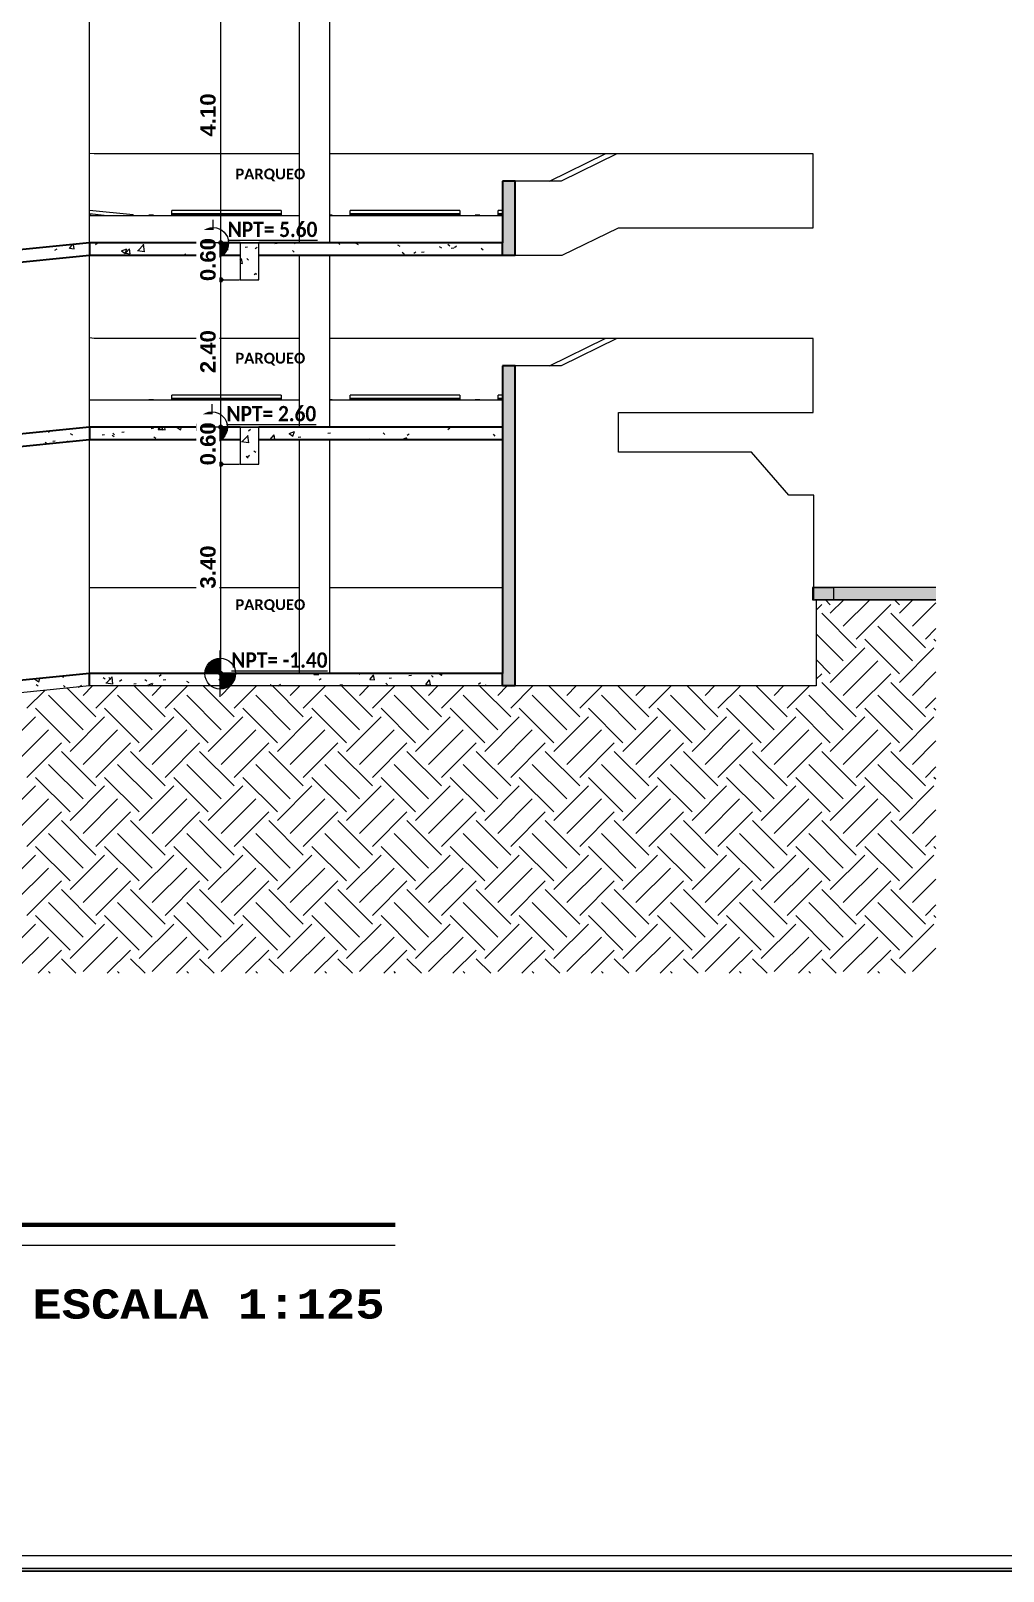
# Model space of a CAD drawing. Header units: metres. Extents: x -144 to 1000, y -717 to 29.
# Drawn here: x 289.93 to 305.72, y -672.35 to -647.32 of the extents above; entities that cross this region are included whole.
import ezdxf

# ---------------------------------------------------------------- set-up
doc = ezdxf.new("R2010")
doc.units = ezdxf.units.M
doc.layers.get('0').update_dxf_attribs({"color": 1})
for name, color, linetype, lineweight in [('A-ANNO-DIMS', 1, 'Continuous', 9), ('A-DETL', 1, 'Continuous', 9), ('A-DETL-GENF', 1, 'Continuous', 9), ('A-DETL-THIN', 1, 'Continuous', 9), ('A-FLOR', 2, 'Continuous', 9), ('A-FLOR-PATT', 8, 'Continuous', 50), ('A-WALL', 4, 'Continuous', 9), ('C-PRKG', 2, 'Continuous', 9), ('G-ANNO-DIMS', 1, 'Continuous', 9), ('G-ANNO-TEXT', 2, 'Continuous', 9), ('G-ANNO-TTLB', 3, 'Continuous', 18), ('G-IMPT', 1, 'Continuous', 9), ('S-COLS', 7, 'Continuous', 9)]:
    doc.layers.add(name, color=color, linetype=linetype, lineweight=lineweight)
doc.layers.add('A-WALL-PATT', color=7, linetype='Continuous', lineweight=35, true_color=0x9c9c9c)
doc.styles.add('Arial Black_B', font='ariblk.ttf', dxfattribs={"width": 0.9, "height": 0.1875})
doc.styles.add('Calibri_B', font='calibrib.ttf', dxfattribs={"height": 0.165})
doc.styles.add('Calibri_B_1', font='calibrib.ttf', dxfattribs={"height": 0.135})
doc.styles.add('Courier New_B_8', font='courbd.ttf', dxfattribs={"height": 0.0035})

# ---------------------------------------------------------------- blocks, each defined once
blk = doc.blocks.new('tarjeta de nathalie 00')
at = {"layer": 'G-IMPT', "lineweight": 9}
h = blk.add_hatch(color=3, dxfattribs=at)
h.paths.add_polyline_path([(-145.23888, -717.38489), (-145.21019, -717.38489), (-145.21019, -716.89355), (-145.21019, -716.79934), (-145.23888, -716.79934), (-145.23888, -716.89379)])
h.paths.add_polyline_path([(-145.20996, -716.7991), (-145.20996, -717.3851), (-145.2392, -717.3851), (-145.2392, -716.7991)])
h.paths.add_polyline_path([(-145.23902, -717.3868), (-145.20826, -717.3868), (-145.20826, -716.7974), (-145.2392, -716.7974), (-146.09866, -716.7974), (-146.09866, -717.3868)])
h.paths.add_polyline_path([(-145.20795, -716.79707), (-145.20795, -717.3871), (-146.09898, -717.3871), (-146.09898, -716.79707)])
at = {"layer": 'G-ANNO-TTLB', "color": 3}
for p, q in [((-145.20996, -717.3851), (-146.09696, -717.3851)), ((-146.09898, -717.3871), (-145.20795, -717.3871)), ((-146.09898, -717.38713), (-145.20795, -717.38713))]:
    blk.add_line(p, q, dxfattribs=at)
at = {"layer": 'G-ANNO-TTLB'}
blk.add_line((-145.23902, -717.3868), (-146.09866, -717.3868), dxfattribs=at)
blk = doc.blocks.new('ololo')
at = {"layer": 'A-ANNO-DIMS', "lineweight": 25, "true_color": 0x008000}
h = blk.add_hatch(color=96, dxfattribs=at)
edge = h.paths.add_edge_path()
edge.add_arc((293.016, -650.766), 0.0312, 0, 360)
h = blk.add_hatch(color=96, dxfattribs=at)
edge = h.paths.add_edge_path()
edge.add_arc((293.016, -651.366), 0.0312, 0, 360)
h = blk.add_hatch(color=96, dxfattribs=at)
edge = h.paths.add_edge_path()
edge.add_arc((293.016, -651.366), 0.0312, 0, 360)
h = blk.add_hatch(color=96, dxfattribs=at)
edge = h.paths.add_edge_path()
edge.add_arc((293.016, -653.761), 0.0312, 0, 360)
h = blk.add_hatch(color=96, dxfattribs=at)
edge = h.paths.add_edge_path()
edge.add_arc((293.016, -654.361), 0.0312, 0, 360)
h = blk.add_hatch(color=96, dxfattribs=at)
edge = h.paths.add_edge_path()
edge.add_arc((293.016, -654.361), 0.0312, 0, 360)
h = blk.add_hatch(color=96, dxfattribs=at)
edge = h.paths.add_edge_path()
edge.add_arc((293.016, -657.765), 0.0312, 0, 360)
at = {"layer": 'A-DETL-GENF'}
h = blk.add_hatch(color=256, dxfattribs=at)
h.paths.add_polyline_path([(302.964, -656.565), (304.628, -656.565), (304.628, -656.365), (302.626, -656.365), (302.626, -656.565), (302.683, -656.565)])
h.paths.add_polyline_path([(270.431, -656.565), (271.581, -656.565), (271.581, -656.365), (265.359, -656.365), (265.359, -656.565)])
at = {"layer": 'A-WALL-PATT', "lineweight": 5, "true_color": 0x747474}
h = blk.add_hatch(color=8, dxfattribs=at)
h.paths.add_polyline_path([(297.589, -657.96), (297.797, -657.96), (297.797, -652.761), (297.589, -652.761), (297.589, -657.765)])
h.paths.add_polyline_path([(297.797, -650.966), (297.797, -649.761), (297.589, -649.761), (297.589, -650.966)])
at = {"layer": 'G-ANNO-DIMS'}
h = blk.add_hatch(color=256, dxfattribs=at)
edge = h.paths.add_edge_path()
edge.add_line((292.891, -650.766), (292.641, -650.766))
edge.add_arc((292.891, -650.766), 0.25, 90, 180, ccw=False)
edge.add_line((292.891, -650.516), (292.891, -650.766))
h = blk.add_hatch(color=256, dxfattribs=at)
edge = h.paths.add_edge_path()
edge.add_line((292.891, -650.766), (293.141, -650.766))
edge.add_arc((292.891, -650.766), 0.25, 270, 360, ccw=False)
edge.add_line((292.891, -651.016), (292.891, -650.766))
h = blk.add_hatch(color=256, dxfattribs=at)
edge = h.paths.add_edge_path()
edge.add_line((292.872, -653.761), (292.622, -653.761))
edge.add_arc((292.872, -653.761), 0.25, 90, 180, ccw=False)
edge.add_line((292.872, -653.511), (292.872, -653.761))
h = blk.add_hatch(color=256, dxfattribs=at)
edge = h.paths.add_edge_path()
edge.add_line((292.872, -653.761), (293.122, -653.761))
edge.add_arc((292.872, -653.761), 0.25, 270, 360, ccw=False)
edge.add_line((292.872, -654.011), (292.872, -653.761))
h = blk.add_hatch(color=256, dxfattribs=at)
edge = h.paths.add_edge_path()
edge.add_line((293.004, -657.765), (292.754, -657.765))
edge.add_arc((293.004, -657.765), 0.25, 90, 180, ccw=False)
edge.add_line((293.004, -657.515), (293.004, -657.765))
h = blk.add_hatch(color=256, dxfattribs=at)
edge = h.paths.add_edge_path()
edge.add_line((293.004, -657.765), (293.254, -657.765))
edge.add_arc((293.004, -657.765), 0.25, 270, 360, ccw=False)
edge.add_line((293.004, -658.015), (293.004, -657.765))
at = {"layer": 'A-ANNO-DIMS', "color": 96, "true_color": 0x008000}
for p, q in [((293.016, -650.766), (292.716, -650.766)), ((293.016, -651.366), (293.016, -650.766)), ((293.016, -650.766), (293.316, -650.766)), ((293.016, -651.366), (292.716, -651.366)), ((293.016, -651.366), (292.716, -651.366)), ((293.016, -651.366), (293.316, -651.366)), ((293.016, -651.366), (293.316, -651.366)), ((293.016, -653.761), (292.716, -653.761)), ((293.016, -654.361), (293.016, -653.761)), ((293.016, -653.761), (293.316, -653.761)), ((293.016, -654.361), (292.716, -654.361)), ((293.016, -654.361), (292.716, -654.361)), ((293.016, -657.765), (293.016, -654.361)), ((293.016, -654.361), (293.316, -654.361)), ((293.016, -654.361), (293.316, -654.361)), ((293.016, -657.765), (292.716, -657.765)), ((293.016, -657.765), (293.316, -657.765))]:
    blk.add_line(p, q, dxfattribs=at)
at = {"layer": 'A-ANNO-DIMS', "color": 96, "lineweight": 25, "true_color": 0x008000}
for centre in [(293.016, -650.766), (293.016, -651.366), (293.016, -651.366), (293.016, -653.761), (293.016, -654.361), (293.016, -654.361), (293.016, -657.765)]:
    blk.add_circle(centre, 0.0312, dxfattribs=at)
at = {"layer": 'A-DETL-GENF'}
for p, q in [((293.408, -650.837), (293.45, -650.831)), ((293.571, -650.857), (293.604, -650.832)), ((293.331, -651.043), (293.35, -651.02)), ((293.331, -651.096), (293.365, -651.099)), ((293.365, -651.099), (293.351, -651.02)), ((293.435, -651.016), (293.466, -651.044)), ((293.555, -651.28), (293.589, -651.255)), ((293.555, -651.274), (293.597, -651.269)), ((293.603, -651.358), (293.616, -651.366)), ((293.463, -653.817), (293.496, -653.791)), ((293.351, -653.993), (293.464, -654.011)), ((293.357, -653.999), (293.456, -653.896)), ((293.467, -654.014), (293.453, -653.893)), ((293.428, -654.232), (293.458, -654.26)), ((293.447, -654.24), (293.48, -654.214)), ((293.548, -654.146), (293.584, -654.168))]:
    blk.add_line(p, q, dxfattribs=at)
at = {"layer": 'A-DETL-GENF', "color": 252, "true_color": 0x959595}
for p, q in [((302.913, -656.645), (302.834, -656.565)), ((302.913, -656.785), (303.133, -656.565)), ((303.124, -656.996), (303.554, -656.565)), ((304.036, -656.645), (303.957, -656.565)), ((304.036, -656.785), (304.255, -656.565)), ((304.246, -656.996), (304.628, -656.614)), ((302.683, -656.734), (302.773, -656.644)), ((303.334, -657.346), (302.773, -656.785)), ((303.334, -657.206), (303.895, -656.644)), ((304.457, -657.346), (303.895, -656.785)), ((303.124, -657.556), (302.683, -657.116)), ((304.246, -657.556), (303.685, -656.995)), ((304.457, -657.206), (304.628, -657.034)), ((302.913, -657.907), (303.475, -657.346)), ((304.036, -657.767), (303.475, -657.206)), ((304.036, -657.907), (304.597, -657.346)), ((304.628, -657.237), (304.597, -657.206)), ((302.913, -657.767), (302.683, -657.537)), ((303.124, -658.118), (303.685, -657.557)), ((302.683, -657.856), (302.773, -657.767)), ((303.334, -658.328), (303.895, -657.767)), ((304.246, -658.118), (304.628, -657.736)), ((289.864, -658.328), (290.154, -658.038)), ((290.776, -658.679), (290.215, -658.117)), ((290.986, -658.469), (290.519, -658.002)), ((290.776, -658.118), (290.929, -657.965)), ((290.986, -658.328), (291.349, -657.965)), ((291.898, -658.679), (291.337, -658.117)), ((292.109, -658.469), (291.606, -657.965)), ((291.898, -658.118), (292.051, -657.965)), ((292.109, -658.328), (292.472, -657.965)), ((293.021, -658.679), (292.46, -658.117)), ((293.231, -658.469), (292.728, -657.965)), ((293.021, -658.118), (293.174, -657.965)), ((293.231, -658.328), (293.594, -657.965)), ((294.143, -658.679), (293.582, -658.117)), ((294.354, -658.469), (293.851, -657.965)), ((294.143, -658.118), (294.296, -657.965)), ((294.354, -658.328), (294.717, -657.965)), ((295.266, -658.679), (294.705, -658.117)), ((295.476, -658.469), (294.973, -657.965)), ((295.266, -658.118), (295.419, -657.965)), ((295.476, -658.328), (295.839, -657.965)), ((296.389, -658.679), (295.827, -658.117)), ((296.599, -658.469), (296.096, -657.965)), ((296.389, -658.118), (296.541, -657.965)), ((296.599, -658.328), (296.962, -657.965)), ((297.511, -658.679), (296.95, -658.117)), ((297.722, -658.469), (297.218, -657.965)), ((297.511, -658.118), (297.664, -657.965)), ((297.722, -658.328), (298.084, -657.965)), ((298.634, -658.679), (298.072, -658.117)), ((298.844, -658.469), (298.341, -657.965)), ((298.634, -658.118), (298.786, -657.965)), ((298.844, -658.328), (299.207, -657.965)), ((299.756, -658.679), (299.195, -658.117)), ((299.967, -658.469), (299.463, -657.965)), ((299.756, -658.118), (299.909, -657.965)), ((299.967, -658.328), (300.329, -657.965)), ((300.879, -658.679), (300.317, -658.117)), ((301.089, -658.469), (300.586, -657.965)), ((300.879, -658.118), (301.031, -657.965)), ((301.089, -658.328), (301.452, -657.965)), ((302.001, -658.679), (301.44, -658.117)), ((302.212, -658.469), (301.708, -657.965)), ((302.001, -658.118), (302.154, -657.965)), ((302.212, -658.328), (302.574, -657.965)), ((303.124, -658.679), (302.562, -658.117)), ((303.334, -658.469), (302.773, -657.907)), ((304.246, -658.679), (303.685, -658.117)), ((304.457, -658.469), (303.895, -657.907)), ((290.565, -658.89), (290.004, -658.328)), ((291.688, -658.89), (291.127, -658.328)), ((292.81, -658.89), (292.249, -658.328)), ((293.933, -658.89), (293.372, -658.328)), ((295.056, -658.89), (294.494, -658.328)), ((296.178, -658.89), (295.617, -658.328)), ((297.301, -658.89), (296.739, -658.328)), ((298.423, -658.89), (297.862, -658.328)), ((299.546, -658.89), (298.984, -658.328)), ((300.668, -658.89), (300.107, -658.328)), ((301.791, -658.89), (301.229, -658.328)), ((302.913, -658.89), (302.352, -658.328)), ((304.036, -658.89), (303.475, -658.328)), ((304.457, -658.328), (304.628, -658.157)), ((304.628, -658.36), (304.597, -658.328)), ((289.443, -659.03), (290.004, -658.468)), ((290.565, -659.03), (291.127, -658.468)), ((291.688, -659.03), (292.249, -658.468)), ((292.81, -659.03), (293.372, -658.468)), ((293.933, -659.03), (294.494, -658.468)), ((295.056, -659.03), (295.617, -658.468)), ((296.178, -659.03), (296.739, -658.468)), ((297.301, -659.03), (297.862, -658.468)), ((298.423, -659.03), (298.984, -658.468)), ((299.546, -659.03), (300.107, -658.468)), ((300.668, -659.03), (301.229, -658.468)), ((301.791, -659.03), (302.352, -658.468)), ((302.913, -659.03), (303.475, -658.468)), ((304.036, -659.03), (304.597, -658.468)), ((289.653, -659.241), (290.215, -658.679)), ((290.776, -659.241), (291.337, -658.679)), ((291.898, -659.241), (292.46, -658.679)), ((293.021, -659.241), (293.582, -658.679)), ((294.143, -659.241), (294.705, -658.679)), ((295.266, -659.241), (295.827, -658.679)), ((296.389, -659.241), (296.95, -658.679)), ((297.511, -659.241), (298.072, -658.679)), ((298.634, -659.241), (299.195, -658.679)), ((299.756, -659.241), (300.317, -658.679)), ((300.879, -659.241), (301.44, -658.679)), ((302.001, -659.241), (302.562, -658.679)), ((303.124, -659.241), (303.685, -658.679)), ((304.246, -659.241), (304.628, -658.859)), ((289.864, -659.451), (290.425, -658.889)), ((290.986, -659.591), (290.425, -659.03)), ((290.986, -659.451), (291.548, -658.889)), ((292.109, -659.591), (291.548, -659.03)), ((292.109, -659.451), (292.67, -658.889)), ((293.231, -659.591), (292.67, -659.03)), ((293.231, -659.451), (293.793, -658.889)), ((294.354, -659.591), (293.793, -659.03)), ((294.354, -659.451), (294.915, -658.889)), ((295.476, -659.591), (294.915, -659.03)), ((295.476, -659.451), (296.038, -658.889)), ((296.599, -659.591), (296.038, -659.03)), ((296.599, -659.451), (297.16, -658.889)), ((297.722, -659.591), (297.16, -659.03)), ((297.722, -659.451), (298.283, -658.889)), ((298.844, -659.591), (298.283, -659.03)), ((298.844, -659.451), (299.405, -658.889)), ((299.967, -659.591), (299.405, -659.03)), ((299.967, -659.451), (300.528, -658.889)), ((301.089, -659.591), (300.528, -659.03)), ((301.089, -659.451), (301.65, -658.889)), ((302.212, -659.591), (301.65, -659.03)), ((302.212, -659.451), (302.773, -658.889)), ((303.334, -659.591), (302.773, -659.03)), ((303.334, -659.451), (303.895, -658.889)), ((304.457, -659.591), (303.895, -659.03)), ((290.776, -659.801), (290.215, -659.24)), ((291.898, -659.801), (291.337, -659.24)), ((293.021, -659.801), (292.46, -659.24)), ((294.143, -659.801), (293.582, -659.24)), ((295.266, -659.801), (294.705, -659.24)), ((296.389, -659.801), (295.827, -659.24)), ((297.511, -659.801), (296.95, -659.24)), ((298.634, -659.801), (298.072, -659.24)), ((299.756, -659.801), (299.195, -659.24)), ((300.879, -659.801), (300.317, -659.24)), ((302.001, -659.801), (301.44, -659.24)), ((303.124, -659.801), (302.562, -659.24)), ((304.246, -659.801), (303.685, -659.24)), ((304.457, -659.451), (304.628, -659.279)), ((289.443, -660.152), (290.004, -659.591)), ((290.565, -660.012), (290.004, -659.451)), ((290.565, -660.152), (291.127, -659.591)), ((291.688, -660.012), (291.127, -659.451)), ((291.688, -660.152), (292.249, -659.591)), ((292.81, -660.012), (292.249, -659.451)), ((292.81, -660.152), (293.372, -659.591)), ((293.933, -660.012), (293.372, -659.451)), ((293.933, -660.152), (294.494, -659.591)), ((295.056, -660.012), (294.494, -659.451)), ((295.056, -660.152), (295.617, -659.591)), ((296.178, -660.012), (295.617, -659.451)), ((296.178, -660.152), (296.739, -659.591)), ((297.301, -660.012), (296.739, -659.451)), ((297.301, -660.152), (297.862, -659.591)), ((298.423, -660.012), (297.862, -659.451)), ((298.423, -660.152), (298.984, -659.591)), ((299.546, -660.012), (298.984, -659.451)), ((299.546, -660.152), (300.107, -659.591)), ((300.668, -660.012), (300.107, -659.451)), ((300.668, -660.152), (301.229, -659.591)), ((301.791, -660.012), (301.229, -659.451)), ((301.791, -660.152), (302.352, -659.591)), ((302.913, -660.012), (302.352, -659.451)), ((302.913, -660.152), (303.475, -659.591)), ((304.036, -660.012), (303.475, -659.451)), ((304.036, -660.152), (304.597, -659.591)), ((304.628, -659.482), (304.597, -659.451)), ((289.653, -660.363), (290.215, -659.802)), ((290.776, -660.363), (291.337, -659.802)), ((291.898, -660.363), (292.46, -659.802)), ((293.021, -660.363), (293.582, -659.802)), ((294.143, -660.363), (294.705, -659.802)), ((295.266, -660.363), (295.827, -659.802)), ((296.389, -660.363), (296.95, -659.802)), ((297.511, -660.363), (298.072, -659.802)), ((298.634, -660.363), (299.195, -659.802)), ((299.756, -660.363), (300.317, -659.802)), ((300.879, -660.363), (301.44, -659.802)), ((302.001, -660.363), (302.562, -659.802)), ((303.124, -660.363), (303.685, -659.802)), ((289.864, -660.573), (290.425, -660.012)), ((290.986, -660.573), (291.548, -660.012)), ((292.109, -660.573), (292.67, -660.012)), ((293.231, -660.573), (293.793, -660.012)), ((294.354, -660.573), (294.915, -660.012)), ((295.476, -660.573), (296.038, -660.012)), ((296.599, -660.573), (297.16, -660.012)), ((297.722, -660.573), (298.283, -660.012)), ((298.844, -660.573), (299.405, -660.012)), ((299.967, -660.573), (300.528, -660.012)), ((301.089, -660.573), (301.65, -660.012)), ((302.212, -660.573), (302.773, -660.012)), ((303.334, -660.573), (303.895, -660.012)), ((304.246, -660.363), (304.628, -659.981)), ((290.776, -660.924), (290.215, -660.362)), ((290.986, -660.714), (290.425, -660.152)), ((291.898, -660.924), (291.337, -660.362)), ((292.109, -660.714), (291.548, -660.152)), ((293.021, -660.924), (292.46, -660.362)), ((293.231, -660.714), (292.67, -660.152)), ((294.143, -660.924), (293.582, -660.362)), ((294.354, -660.714), (293.793, -660.152)), ((295.266, -660.924), (294.705, -660.362)), ((295.476, -660.714), (294.915, -660.152)), ((296.389, -660.924), (295.827, -660.362)), ((296.599, -660.714), (296.038, -660.152)), ((297.511, -660.924), (296.95, -660.362)), ((297.722, -660.714), (297.16, -660.152)), ((298.634, -660.924), (298.072, -660.362)), ((298.844, -660.714), (298.283, -660.152)), ((299.756, -660.924), (299.195, -660.362)), ((299.967, -660.714), (299.405, -660.152)), ((300.879, -660.924), (300.317, -660.362)), ((301.089, -660.714), (300.528, -660.152)), ((302.001, -660.924), (301.44, -660.362)), ((302.212, -660.714), (301.65, -660.152)), ((303.124, -660.924), (302.562, -660.362)), ((303.334, -660.714), (302.773, -660.152)), ((304.246, -660.924), (303.685, -660.362)), ((304.457, -660.714), (303.895, -660.152)), ((290.565, -661.135), (290.004, -660.573)), ((291.688, -661.135), (291.127, -660.573)), ((292.81, -661.135), (292.249, -660.573)), ((293.933, -661.135), (293.372, -660.573)), ((295.056, -661.135), (294.494, -660.573)), ((296.178, -661.135), (295.617, -660.573)), ((297.301, -661.135), (296.739, -660.573)), ((298.423, -661.135), (297.862, -660.573)), ((299.546, -661.135), (298.984, -660.573)), ((300.668, -661.135), (300.107, -660.573)), ((301.791, -661.135), (301.229, -660.573)), ((302.913, -661.135), (302.352, -660.573)), ((304.036, -661.135), (303.475, -660.573)), ((304.457, -660.573), (304.628, -660.402)), ((304.628, -660.605), (304.597, -660.573)), ((289.443, -661.275), (290.004, -660.713)), ((290.565, -661.275), (291.127, -660.713)), ((291.688, -661.275), (292.249, -660.713)), ((292.81, -661.275), (293.372, -660.713)), ((293.933, -661.275), (294.494, -660.713)), ((295.056, -661.275), (295.617, -660.713)), ((296.178, -661.275), (296.739, -660.713)), ((297.301, -661.275), (297.862, -660.713)), ((298.423, -661.275), (298.984, -660.713)), ((299.546, -661.275), (300.107, -660.713)), ((300.668, -661.275), (301.229, -660.713)), ((301.791, -661.275), (302.352, -660.713)), ((302.913, -661.275), (303.475, -660.713)), ((304.036, -661.275), (304.597, -660.713)), ((289.653, -661.486), (290.215, -660.924)), ((290.776, -661.486), (291.337, -660.924)), ((291.898, -661.486), (292.46, -660.924)), ((293.021, -661.486), (293.582, -660.924)), ((294.143, -661.486), (294.705, -660.924)), ((295.266, -661.486), (295.827, -660.924)), ((296.389, -661.486), (296.95, -660.924)), ((297.511, -661.486), (298.072, -660.924)), ((298.634, -661.486), (299.195, -660.924)), ((299.756, -661.486), (300.317, -660.924)), ((300.879, -661.486), (301.44, -660.924)), ((302.001, -661.486), (302.562, -660.924)), ((303.124, -661.486), (303.685, -660.924)), ((304.246, -661.486), (304.628, -661.104)), ((289.864, -661.696), (290.425, -661.134)), ((290.986, -661.836), (290.425, -661.275)), ((290.986, -661.696), (291.548, -661.134)), ((292.109, -661.836), (291.548, -661.275)), ((292.109, -661.696), (292.67, -661.134)), ((293.231, -661.836), (292.67, -661.275)), ((293.231, -661.696), (293.793, -661.134)), ((294.354, -661.836), (293.793, -661.275)), ((294.354, -661.696), (294.915, -661.134)), ((295.476, -661.836), (294.915, -661.275)), ((295.476, -661.696), (296.038, -661.134)), ((296.599, -661.836), (296.038, -661.275)), ((296.599, -661.696), (297.16, -661.134)), ((297.722, -661.836), (297.16, -661.275)), ((297.722, -661.696), (298.283, -661.134)), ((298.844, -661.836), (298.283, -661.275)), ((298.844, -661.696), (299.405, -661.134)), ((299.967, -661.836), (299.405, -661.275)), ((299.967, -661.696), (300.528, -661.134)), ((301.089, -661.836), (300.528, -661.275)), ((301.089, -661.696), (301.65, -661.134)), ((302.212, -661.836), (301.65, -661.275)), ((302.212, -661.696), (302.773, -661.134)), ((303.334, -661.836), (302.773, -661.275)), ((303.334, -661.696), (303.895, -661.134)), ((304.457, -661.836), (303.895, -661.275)), ((290.776, -662.046), (290.215, -661.485)), ((291.898, -662.046), (291.337, -661.485)), ((293.021, -662.046), (292.46, -661.485)), ((294.143, -662.046), (293.582, -661.485)), ((295.266, -662.046), (294.705, -661.485)), ((296.389, -662.046), (295.827, -661.485)), ((297.511, -662.046), (296.95, -661.485)), ((298.634, -662.046), (298.072, -661.485)), ((299.756, -662.046), (299.195, -661.485)), ((300.879, -662.046), (300.317, -661.485)), ((302.001, -662.046), (301.44, -661.485)), ((303.124, -662.046), (302.562, -661.485)), ((304.246, -662.046), (303.685, -661.485)), ((304.457, -661.696), (304.628, -661.524)), ((289.443, -662.397), (290.004, -661.836)), ((290.565, -662.257), (290.004, -661.696)), ((290.565, -662.397), (291.127, -661.836)), ((291.688, -662.257), (291.127, -661.696)), ((291.688, -662.397), (292.249, -661.836)), ((292.81, -662.257), (292.249, -661.696)), ((292.81, -662.397), (293.372, -661.836)), ((293.933, -662.257), (293.372, -661.696)), ((293.933, -662.397), (294.494, -661.836)), ((295.056, -662.257), (294.494, -661.696)), ((295.056, -662.397), (295.617, -661.836)), ((296.178, -662.257), (295.617, -661.696)), ((296.178, -662.397), (296.739, -661.836)), ((297.301, -662.257), (296.739, -661.696)), ((297.301, -662.397), (297.862, -661.836)), ((298.423, -662.257), (297.862, -661.696)), ((298.423, -662.397), (298.984, -661.836)), ((299.546, -662.257), (298.984, -661.696)), ((299.546, -662.397), (300.107, -661.836)), ((300.668, -662.257), (300.107, -661.696)), ((300.668, -662.397), (301.229, -661.836)), ((301.791, -662.257), (301.229, -661.696)), ((301.791, -662.397), (302.352, -661.836)), ((302.913, -662.257), (302.352, -661.696)), ((302.913, -662.397), (303.475, -661.836)), ((304.036, -662.257), (303.475, -661.696)), ((304.036, -662.397), (304.597, -661.836)), ((304.628, -661.727), (304.597, -661.696)), ((289.653, -662.608), (290.215, -662.047)), ((290.776, -662.608), (291.337, -662.047)), ((291.898, -662.608), (292.46, -662.047)), ((293.021, -662.608), (293.582, -662.047)), ((294.143, -662.608), (294.705, -662.047)), ((295.266, -662.608), (295.827, -662.047)), ((296.389, -662.608), (296.95, -662.047)), ((297.511, -662.608), (298.072, -662.047)), ((298.634, -662.608), (299.195, -662.047)), ((299.756, -662.608), (300.317, -662.047)), ((300.879, -662.608), (301.44, -662.047)), ((302.001, -662.608), (302.562, -662.047)), ((303.124, -662.608), (303.685, -662.047)), ((290.048, -662.634), (290.425, -662.257)), ((291.17, -662.634), (291.548, -662.257)), ((292.293, -662.634), (292.67, -662.257)), ((293.415, -662.634), (293.793, -662.257)), ((294.538, -662.634), (294.915, -662.257)), ((295.66, -662.634), (296.038, -662.257)), ((296.783, -662.634), (297.16, -662.257)), ((297.905, -662.634), (298.283, -662.257)), ((299.028, -662.634), (299.405, -662.257)), ((300.15, -662.634), (300.528, -662.257)), ((301.273, -662.634), (301.65, -662.257)), ((302.396, -662.634), (302.773, -662.257)), ((303.518, -662.634), (303.895, -662.257)), ((304.246, -662.608), (304.628, -662.226)), ((290.242, -662.634), (290.215, -662.608)), ((290.662, -662.634), (290.425, -662.398)), ((291.364, -662.634), (291.337, -662.608)), ((291.785, -662.634), (291.548, -662.398)), ((292.487, -662.634), (292.46, -662.608)), ((292.907, -662.634), (292.67, -662.398)), ((293.609, -662.634), (293.582, -662.608)), ((294.03, -662.634), (293.793, -662.398)), ((294.732, -662.634), (294.705, -662.608)), ((295.152, -662.634), (294.915, -662.398)), ((295.854, -662.634), (295.827, -662.608)), ((296.275, -662.634), (296.038, -662.398)), ((296.977, -662.634), (296.95, -662.608)), ((297.397, -662.634), (297.16, -662.398)), ((298.099, -662.634), (298.072, -662.608)), ((298.52, -662.634), (298.283, -662.398)), ((299.222, -662.634), (299.195, -662.608)), ((299.642, -662.634), (299.405, -662.398)), ((300.344, -662.634), (300.317, -662.608)), ((300.765, -662.634), (300.528, -662.398)), ((301.467, -662.634), (301.44, -662.608)), ((301.887, -662.634), (301.65, -662.398)), ((302.589, -662.634), (302.562, -662.608)), ((303.01, -662.634), (302.773, -662.398)), ((303.712, -662.634), (303.685, -662.608)), ((304.132, -662.634), (303.895, -662.398))]:
    blk.add_line(p, q, dxfattribs=at)
at = {"layer": 'A-DETL-THIN'}
for p, q in [((293.331, -650.766), (293.331, -651.366)), ((293.633, -650.766), (293.331, -650.766)), ((293.633, -651.366), (293.633, -650.766)), ((293.331, -651.366), (293.633, -651.366)), ((293.331, -653.761), (293.331, -654.361)), ((293.633, -653.761), (293.331, -653.761)), ((293.633, -654.361), (293.633, -653.761)), ((293.331, -654.361), (293.633, -654.361)), ((296.362, -656.365), (296.369, -656.365)), ((304.628, -656.365), (302.626, -656.365)), ((302.626, -656.365), (302.626, -656.565)), ((302.626, -656.565), (304.628, -656.565)), ((304.628, -656.565), (302.683, -656.565)), ((302.683, -656.565), (302.683, -657.965)), ((290.884, -657.965), (280.284, -659.015)), ((302.683, -657.965), (290.884, -657.965))]:
    blk.add_line(p, q, dxfattribs=at)
at = {"layer": 'A-FLOR'}
for p, q in [((290.884, -650.319), (294.284, -650.319)), ((294.784, -650.319), (297.589, -650.319)), ((290.884, -650.762), (290.884, -650.766)), ((297.589, -650.762), (290.884, -650.762)), ((290.884, -653.318), (294.284, -653.318)), ((294.784, -653.318), (297.589, -653.318)), ((297.589, -653.761), (290.884, -653.761)), ((290.884, -656.365), (294.284, -656.365)), ((290.884, -657.765), (290.884, -656.365)), ((294.784, -656.365), (297.589, -656.365)), ((302.644, -656.365), (302.964, -656.365)), ((302.964, -656.365), (302.964, -656.565)), ((302.683, -656.565), (302.661, -656.565))]:
    blk.add_line(p, q, dxfattribs=at)
at = {"layer": 'A-FLOR', "lineweight": 35}
for p, q in [((290.884, -650.766), (280.284, -651.806)), ((293.331, -650.766), (290.884, -650.766)), ((290.884, -650.766), (290.884, -650.966)), ((297.589, -650.766), (293.633, -650.766)), ((297.589, -650.966), (297.589, -650.766)), ((286.984, -651.349), (290.884, -650.966)), ((290.884, -650.966), (293.331, -650.966)), ((293.633, -650.966), (297.589, -650.966)), ((290.884, -653.761), (286.724, -654.173)), ((293.331, -653.761), (290.884, -653.761)), ((290.884, -653.761), (290.884, -653.961)), ((297.589, -653.761), (293.633, -653.761)), ((286.984, -654.347), (290.884, -653.961)), ((290.884, -653.961), (293.331, -653.961)), ((293.633, -653.961), (297.589, -653.961)), ((290.884, -657.765), (280.284, -658.815)), ((290.884, -657.965), (290.884, -657.765)), ((297.589, -657.765), (290.884, -657.765)), ((297.589, -657.965), (297.589, -657.765))]:
    blk.add_line(p, q, dxfattribs=at)
at = {"layer": 'A-FLOR-PATT', "color": 8, "lineweight": 5, "true_color": 0x828282}
for p, q in [((290.321, -650.885), (290.355, -650.86)), ((290.556, -650.854), (290.607, -650.793)), ((290.557, -650.853), (290.633, -650.86)), ((290.633, -650.86), (290.62, -650.792)), ((290.981, -650.79), (291.012, -650.766)), ((291.4, -650.896), (291.489, -650.862)), ((291.462, -650.939), (291.488, -650.863)), ((291.467, -650.933), (291.529, -650.86)), ((291.544, -650.94), (291.529, -650.86)), ((291.665, -650.893), (291.764, -650.79)), ((291.775, -650.909), (291.761, -650.788)), ((293.889, -650.773), (293.931, -650.768)), ((294.212, -650.776), (294.225, -650.766)), ((294.921, -650.766), (294.947, -650.79)), ((295.208, -650.767), (295.243, -650.79)), ((295.885, -650.796), (295.921, -650.818)), ((296.563, -650.824), (296.599, -650.847)), ((296.702, -650.786), (296.733, -650.814)), ((296.757, -650.853), (296.799, -650.847)), ((296.81, -650.838), (296.843, -650.812)), ((297.241, -650.853), (297.277, -650.876)), ((291.399, -650.896), (291.462, -650.939)), ((291.468, -650.933), (291.544, -650.94)), ((291.66, -650.889), (291.773, -650.907)), ((292.418, -650.966), (292.44, -650.94)), ((292.445, -650.966), (292.44, -650.94)), ((292.919, -650.947), (292.952, -650.921)), ((293.089, -650.879), (293.131, -650.873)), ((293.307, -650.966), (293.314, -650.963)), ((293.312, -650.966), (293.313, -650.964)), ((294.176, -650.889), (294.207, -650.917)), ((295.957, -650.958), (295.998, -650.952)), ((295.961, -650.913), (295.992, -650.942)), ((296.15, -650.933), (296.183, -650.908)), ((296.276, -650.916), (296.318, -650.91)), ((290.213, -653.845), (290.239, -653.825)), ((290.569, -653.861), (290.604, -653.883)), ((291.259, -653.857), (291.29, -653.885)), ((291.404, -653.842), (291.445, -653.836)), ((291.885, -653.779), (291.926, -653.773)), ((291.996, -653.8), (292.028, -653.761)), ((291.996, -653.783), (292.109, -653.801)), ((291.996, -653.799), (292.072, -653.805)), ((292.001, -653.789), (292.028, -653.761)), ((292.072, -653.806), (292.064, -653.761)), ((292.112, -653.804), (292.107, -653.761)), ((292.298, -653.761), (292.36, -653.803)), ((292.36, -653.804), (292.374, -653.761)), ((292.906, -653.879), (292.968, -653.806)), ((292.983, -653.886), (292.968, -653.806)), ((294.122, -653.862), (294.185, -653.905)), ((294.123, -653.862), (294.212, -653.828)), ((294.185, -653.906), (294.211, -653.829)), ((294.752, -653.858), (294.794, -653.853)), ((295.649, -653.851), (295.68, -653.879)), ((296.042, -653.892), (296.075, -653.867)), ((296.702, -653.797), (296.735, -653.771)), ((290.159, -654.003), (290.194, -654.025)), ((290.284, -653.989), (290.325, -653.984)), ((290.519, -653.984), (290.532, -653.996)), ((291.085, -653.884), (291.126, -653.879)), ((291.247, -653.889), (291.282, -653.912)), ((291.925, -653.918), (291.96, -653.941)), ((292.603, -653.947), (292.625, -653.961)), ((292.811, -653.906), (292.844, -653.881)), ((292.907, -653.878), (292.983, -653.885)), ((293.817, -653.959), (293.879, -653.886)), ((293.818, -653.958), (293.853, -653.961)), ((293.893, -653.961), (293.879, -653.886)), ((293.969, -653.961), (293.994, -653.958)), ((294.271, -653.921), (294.313, -653.916)), ((295.417, -653.961), (295.434, -653.948)), ((295.955, -653.961), (296.037, -653.93)), ((296.026, -653.961), (296.036, -653.931)), ((297.435, -653.875), (297.466, -653.904)), ((289.993, -657.854), (289.995, -657.853)), ((289.994, -657.854), (290.057, -657.897)), ((290.057, -657.897), (290.074, -657.846)), ((290.437, -657.81), (290.459, -657.823)), ((291.101, -657.83), (291.137, -657.852)), ((291.151, -657.922), (291.25, -657.819)), ((291.198, -657.83), (291.229, -657.858)), ((291.262, -657.937), (291.248, -657.816)), ((291.37, -657.888), (291.404, -657.862)), ((291.779, -657.858), (291.815, -657.881)), ((292.012, -657.807), (292.045, -657.781)), ((292.08, -657.865), (292.121, -657.86)), ((292.984, -657.855), (293.015, -657.883)), ((294.522, -657.781), (294.535, -657.765)), ((294.523, -657.779), (294.599, -657.786)), ((294.599, -657.786), (294.595, -657.765)), ((294.61, -657.868), (294.643, -657.842)), ((295.261, -657.779), (295.279, -657.765)), ((295.433, -657.861), (295.494, -657.788)), ((295.434, -657.859), (295.51, -657.866)), ((295.51, -657.866), (295.495, -657.787)), ((295.748, -657.839), (295.789, -657.834)), ((296.068, -657.797), (296.109, -657.792)), ((296.343, -657.94), (296.405, -657.867)), ((296.421, -657.946), (296.406, -657.866)), ((296.434, -657.793), (296.465, -657.821)), ((296.56, -657.765), (296.6, -657.792)), ((296.6, -657.793), (296.609, -657.765)), ((290.013, -657.943), (290.049, -657.965)), ((290.457, -657.957), (290.488, -657.985)), ((290.691, -657.972), (290.709, -657.983)), ((290.719, -657.977), (290.752, -657.952)), ((291.146, -657.914), (291.258, -657.931)), ((291.319, -657.965), (291.321, -657.965)), ((291.599, -657.929), (291.64, -657.923)), ((291.818, -657.956), (291.907, -657.922)), ((291.819, -657.956), (291.833, -657.965)), ((291.893, -657.965), (291.908, -657.922)), ((292.457, -657.887), (292.493, -657.909)), ((293.135, -657.916), (293.171, -657.938)), ((293.813, -657.944), (293.847, -657.965)), ((293.95, -657.963), (293.983, -657.938)), ((294.948, -657.945), (294.989, -657.939)), ((295.693, -657.92), (295.724, -657.948)), ((296.345, -657.939), (296.421, -657.945)), ((297.199, -657.936), (297.232, -657.91)), ((297.3, -657.965), (297.316, -657.947)), ((297.321, -657.965), (297.317, -657.946))]:
    blk.add_line(p, q, dxfattribs=at)
at = {"layer": 'A-WALL'}
for p, q in [((290.958, -649.319), (290.884, -649.31)), ((294.284, -649.319), (290.958, -649.319)), ((302.635, -649.319), (294.784, -649.319)), ((298.351, -649.761), (299.255, -649.319)), ((299.447, -649.319), (298.543, -649.761)), ((302.635, -650.519), (302.635, -649.319)), ((298.543, -649.761), (297.797, -649.761)), ((298.556, -650.966), (299.471, -650.519)), ((299.471, -650.519), (302.635, -650.519)), ((297.797, -650.966), (298.556, -650.966)), ((290.958, -652.319), (290.884, -652.31)), ((294.284, -652.319), (290.958, -652.319)), ((302.635, -652.319), (294.784, -652.319)), ((298.351, -652.761), (299.255, -652.319)), ((299.447, -652.319), (298.543, -652.761)), ((302.635, -653.519), (302.635, -652.319)), ((298.543, -652.761), (297.797, -652.761)), ((299.471, -654.165), (299.471, -653.519)), ((299.471, -653.519), (302.635, -653.519)), ((301.631, -654.165), (299.471, -654.165)), ((302.239, -654.865), (301.631, -654.165)), ((302.644, -654.865), (302.239, -654.865)), ((302.644, -656.565), (302.644, -654.865)), ((302.644, -656.565), (302.661, -656.565)), ((297.766, -657.965), (297.766, -657.96)), ((297.797, -657.96), (297.974, -657.96)), ((297.974, -657.96), (297.974, -657.965))]:
    blk.add_line(p, q, dxfattribs=at)
at = {"layer": 'A-WALL', "lineweight": 35}
for p, q in [((297.797, -649.761), (297.589, -649.761)), ((297.589, -649.761), (297.589, -650.766)), ((297.797, -650.966), (297.797, -649.761)), ((297.589, -650.966), (297.797, -650.966)), ((297.797, -652.761), (297.589, -652.761)), ((297.589, -652.761), (297.589, -657.765)), ((297.797, -657.96), (297.797, -652.761)), ((297.589, -657.96), (297.797, -657.96))]:
    blk.add_line(p, q, dxfattribs=at)
at = {"layer": 'C-PRKG'}
for p, q in [((291.592, -650.308), (290.884, -650.238)), ((291.119, -650.319), (290.884, -650.295)), ((290.897, -650.315), (290.885, -650.314)), ((290.897, -650.319), (290.897, -650.315)), ((290.916, -650.319), (290.897, -650.317)), ((291.592, -650.308), (291.591, -650.319)), ((291.921, -650.315), (291.847, -650.315)), ((291.847, -650.315), (291.847, -650.319)), ((291.921, -650.319), (291.921, -650.315)), ((292.216, -650.295), (292.216, -650.239)), ((293.996, -650.239), (292.216, -650.239)), ((292.216, -650.315), (292.216, -650.295)), ((293.996, -650.295), (292.216, -650.295)), ((292.866, -650.315), (292.216, -650.315)), ((292.866, -650.314), (292.866, -650.319)), ((293.306, -650.314), (292.866, -650.314)), ((293.306, -650.319), (293.306, -650.314)), ((293.996, -650.315), (293.306, -650.315)), ((293.996, -650.239), (293.996, -650.295)), ((293.996, -650.295), (293.996, -650.315)), ((294.821, -650.315), (294.784, -650.315)), ((294.821, -650.319), (294.821, -650.315)), ((295.117, -650.295), (295.117, -650.239)), ((296.897, -650.239), (295.117, -650.239)), ((295.117, -650.315), (295.117, -650.295)), ((296.897, -650.295), (295.117, -650.295)), ((295.766, -650.315), (295.117, -650.315)), ((295.766, -650.314), (295.766, -650.319)), ((296.206, -650.314), (295.766, -650.314)), ((296.206, -650.319), (296.206, -650.314)), ((296.897, -650.315), (296.206, -650.315)), ((296.897, -650.239), (296.897, -650.295)), ((296.897, -650.295), (296.897, -650.315)), ((297.221, -650.315), (297.147, -650.315)), ((297.147, -650.315), (297.147, -650.319)), ((297.221, -650.319), (297.221, -650.315)), ((297.517, -650.295), (297.517, -650.239)), ((297.589, -650.239), (297.517, -650.239)), ((297.517, -650.315), (297.517, -650.295)), ((297.589, -650.295), (297.517, -650.295)), ((297.589, -650.315), (297.517, -650.315)), ((291.921, -653.315), (291.847, -653.315)), ((291.847, -653.315), (291.847, -653.318)), ((291.921, -653.318), (291.921, -653.315)), ((292.216, -653.295), (292.216, -653.239)), ((293.996, -653.239), (292.216, -653.239)), ((292.216, -653.315), (292.216, -653.295)), ((293.996, -653.295), (292.216, -653.295)), ((292.866, -653.315), (292.216, -653.315)), ((292.866, -653.314), (292.866, -653.318)), ((293.306, -653.314), (292.866, -653.314)), ((293.306, -653.318), (293.306, -653.314)), ((293.996, -653.315), (293.306, -653.315)), ((293.996, -653.239), (293.996, -653.295)), ((293.996, -653.295), (293.996, -653.315)), ((294.821, -653.315), (294.784, -653.315)), ((294.821, -653.318), (294.821, -653.315)), ((295.117, -653.295), (295.117, -653.239)), ((296.897, -653.239), (295.117, -653.239)), ((295.117, -653.315), (295.117, -653.295)), ((296.897, -653.295), (295.117, -653.295)), ((295.766, -653.315), (295.117, -653.315)), ((295.766, -653.314), (295.766, -653.318)), ((296.206, -653.314), (295.766, -653.314)), ((296.206, -653.318), (296.206, -653.314)), ((296.897, -653.315), (296.206, -653.315)), ((296.897, -653.239), (296.897, -653.295)), ((296.897, -653.295), (296.897, -653.315)), ((297.221, -653.315), (297.147, -653.315)), ((297.147, -653.315), (297.147, -653.318)), ((297.221, -653.318), (297.221, -653.315)), ((297.517, -653.295), (297.517, -653.239)), ((297.589, -653.239), (297.517, -653.239)), ((297.517, -653.315), (297.517, -653.295)), ((297.589, -653.295), (297.517, -653.295)), ((297.589, -653.315), (297.517, -653.315))]:
    blk.add_line(p, q, dxfattribs=at)
at = {"layer": 'G-ANNO-DIMS'}
for p, q in [((292.891, -651.141), (292.891, -650.391)), ((292.516, -650.766), (294.641, -650.766)), ((292.872, -654.136), (292.872, -653.386)), ((292.497, -653.761), (294.622, -653.761)), ((293.004, -658.14), (293.004, -657.39)), ((292.629, -657.765), (294.754, -657.765))]:
    blk.add_line(p, q, dxfattribs=at)
for centre in [(292.891, -650.766), (292.872, -653.761), (293.004, -657.765)]:
    blk.add_circle(centre, 0.25, dxfattribs=at)
at = {"layer": 'S-COLS'}
for p, q in [((290.884, -650.761), (290.884, -646.265)), ((294.284, -646.265), (294.284, -650.766)), ((294.284, -646.265), (294.284, -650.417)), ((294.284, -646.265), (294.284, -650.319)), ((294.784, -650.766), (294.784, -646.265)), ((290.884, -653.761), (290.884, -650.966)), ((294.284, -650.966), (294.284, -653.761)), ((294.284, -650.966), (294.284, -653.416)), ((294.284, -650.966), (294.284, -653.318)), ((294.784, -653.761), (294.784, -650.966)), ((290.884, -657.765), (290.884, -653.961)), ((294.284, -653.961), (294.284, -657.765)), ((294.284, -653.961), (294.284, -657.525)), ((294.284, -653.961), (294.284, -656.788)), ((294.784, -657.765), (294.784, -653.961))]:
    blk.add_line(p, q, dxfattribs=at)
at = {"layer": 'G-ANNO-DIMS', "style": 'Calibri_B', "width": 0.9}
for s, p in [('%%UNPT= 5.60', (293.126, -650.67)), ('%%UNPT= 2.60', (293.107, -653.665)), ('%%UNPT= -1.40', (293.185, -657.669))]:
    blk.add_text(s, height=0.25, dxfattribs=at).set_placement(p)
at = {"layer": 'G-ANNO-TEXT', "style": 'Calibri_B_1'}
for p in [(293.251, -649.732), (293.251, -652.726), (293.251, -656.731)]:
    blk.add_text('PARQUEO', height=0.175, dxfattribs=at).set_placement(p)
at = {"layer": 'A-ANNO-DIMS', "color": 96, "true_color": 0x008000, "char_height": 0.25, "width": 0.7674, "attachment_point": 1, "rotation": 90, "line_spacing_factor": 1.180619, "style": 'Arial Black_B', "bg_fill": 3, "box_fill_scale": 1.25, "bg_fill_color": 256, "bg_fill_true_color": 13158600, "bg_fill_transparency": 0}
for s, insert in [('0.60', (292.68, -654.381)), ('3.40', (292.68, -656.383))]:
    blk.add_mtext(s, dxfattribs=dict(at, insert=insert))
at = {"layer": 'A-ANNO-DIMS', "lineweight": 25, "true_color": 0x008000}
h = blk.add_hatch(color=96, dxfattribs=at)
edge = h.paths.add_edge_path()
edge.add_arc((293.016, -653.761), 0.0312, 0, 360)
at = {"layer": 'A-ANNO-DIMS', "color": 96, "true_color": 0x008000}
for q in [(293.016, -651.366), (292.716, -653.761), (293.316, -653.761)]:
    blk.add_line((293.016, -653.761), q, dxfattribs=at)
at = {"layer": 'A-ANNO-DIMS', "color": 96, "lineweight": 25, "true_color": 0x008000}
blk.add_circle((293.016, -653.761), 0.0312, dxfattribs=at)
at = {"layer": 'A-ANNO-DIMS', "color": 96, "true_color": 0x008000, "char_height": 0.25, "width": 0.7674, "attachment_point": 1, "rotation": 90, "line_spacing_factor": 1.180619, "style": 'Arial Black_B', "bg_fill": 3, "box_fill_scale": 1.25, "bg_fill_color": 256, "bg_fill_true_color": 13158600, "bg_fill_transparency": 0}
for s, insert in [('0.60', (292.68, -651.386)), ('2.40', (292.68, -652.883))]:
    blk.add_mtext(s, dxfattribs=dict(at, insert=insert))
at = {"layer": 'A-ANNO-DIMS', "lineweight": 25, "true_color": 0x008000}
h = blk.add_hatch(color=96, dxfattribs=at)
edge = h.paths.add_edge_path()
edge.add_arc((293.016, -650.766), 0.0312, 0, 360)
at = {"layer": 'A-ANNO-DIMS', "color": 96, "true_color": 0x008000}
for q in [(293.016, -646.665), (292.716, -650.766), (293.316, -650.766)]:
    blk.add_line((293.016, -650.766), q, dxfattribs=at)
at = {"layer": 'A-ANNO-DIMS', "color": 96, "lineweight": 25, "true_color": 0x008000}
blk.add_circle((293.016, -650.766), 0.0312, dxfattribs=at)
at = {"layer": 'A-ANNO-DIMS', "color": 96, "true_color": 0x008000, "insert": (292.68, -649.036), "char_height": 0.25, "width": 0.7674, "attachment_point": 1, "rotation": 90, "line_spacing_factor": 1.180619, "style": 'Arial Black_B', "bg_fill": 3, "box_fill_scale": 1.25, "bg_fill_color": 256, "bg_fill_true_color": 13158600, "bg_fill_transparency": 0}
blk.add_mtext('4.10', dxfattribs=at)

msp = doc.modelspace()

# ---------------------------------------------------------------- block references
at = {"xscale": 124.1004357506149, "yscale": 124.1004357506149, "zscale": 124.1004357506149}
msp.add_blockref('tarjeta de nathalie 00', (18337.913, 88355.704), dxfattribs=at)

# ---------------------------------------------------------------- next in the draw order: linework, layer by layer
at = {"layer": 'A-DETL', "lineweight": 100, "ltscale": 100}
msp.add_line((267.181, -666.721), (295.848, -666.721), dxfattribs=at)
at = {"layer": 'A-DETL-THIN', "lineweight": 18}
msp.add_line((267.181, -667.052), (295.848, -667.052), dxfattribs=at)

# ---------------------------------------------------------------- next in the draw order: block references
at = {"color": 3}
msp.add_blockref('ololo', (0, 0), dxfattribs=at)

# ---------------------------------------------------------------- next in the draw order: texts
at = {"layer": 'G-ANNO-TEXT', "style": 'Courier New_B_8'}
msp.add_text('ESCALA 1:125', height=0.47575, dxfattribs=at).set_placement((289.953, -668.247))

doc.saveas('drawing.dxf')
